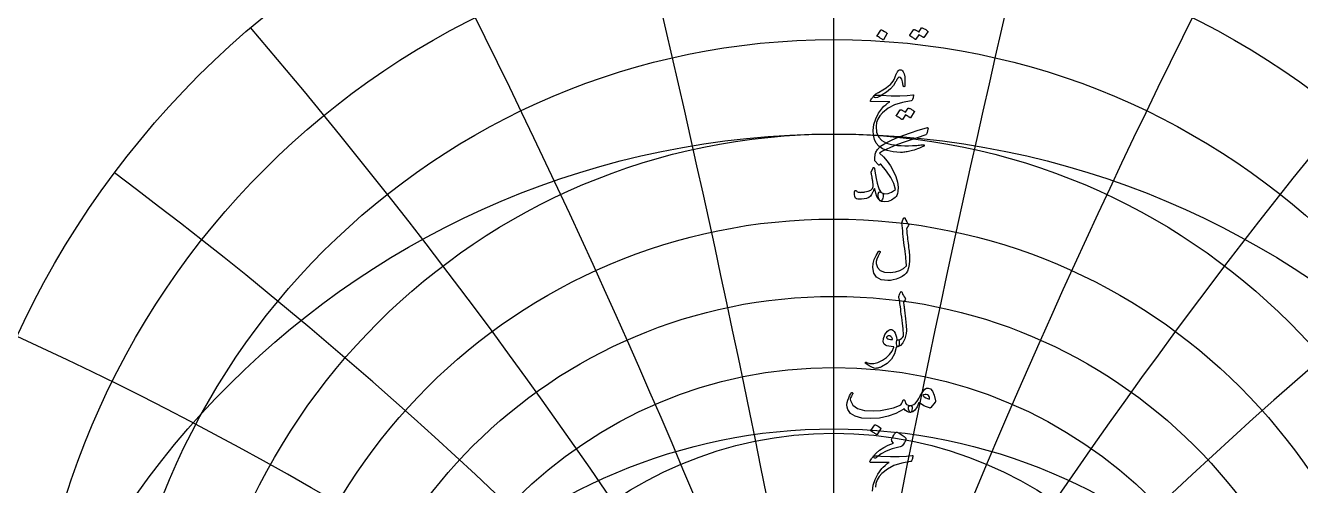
# Model space of a CAD drawing. Header units: millimetres. Extents: x -68 to 68, y -68 to 78.
# Drawn here: x -37.6 to 21.7, y 23.4 to 44.8 of the extents above; entities that cross this region are included whole.
import ezdxf

# ---------------------------------------------------------------- set-up
doc = ezdxf.new("R2010")
doc.units = ezdxf.units.MM
for name, color, linetype in [('CUT_OUTER', 1, 'Continuous'), ('ENGRAVE', 7, 'Continuous'), ('ENGRAVE_FINE', 8, 'Continuous'), ('GUIDE', 3, 'Continuous'), ('TEXT', 5, 'Continuous')]:
    doc.layers.add(name, color=color, linetype=linetype)

msp = doc.modelspace()

# ---------------------------------------------------------------- linework, layer by layer
at = {"layer": 'CUT_OUTER'}
msp.add_arc((-0.006, 0.005), 67.493, 122.51534, 146.25067, dxfattribs=at)
at = {"layer": 'ENGRAVE'}
msp.add_lwpolyline([(0, -60.75), (0, 60.75)], dxfattribs=at)
for centre, radius in [((0, 0), 60.75), ((0, 12.921), 41.813), ((0, 11.641), 37.466), ((0, 10.603), 33.562), ((0, 0), 39.766), ((0, 9.752), 30.014), ((0, 9.05), 26.755), ((0, 8.469), 23.733), ((0, 7.986), 20.906), ((0, 0), 26.031), ((0, 7.585), 18.24)]:
    msp.add_circle(centre, radius, dxfattribs=at)
at = {"layer": 'ENGRAVE_FINE'}
for centre, radius, start, end in [((-729.817, -122.388), 741.076, 7.274138, 13.732743), ((-729.817, -122.388), 741.076, 7.274138, 13.732743), ((729.817, -122.388), 741.076, 166.267257, 172.725862), ((729.817, -122.388), 741.076, 166.267257, 172.725862), ((-353.563, -122.388), 376.254, 14.60069, 27.2831), ((-353.563, -122.388), 376.254, 14.60069, 27.2831), ((353.563, -122.388), 376.254, 152.7169, 165.39931), ((353.563, -122.388), 376.254, 152.7169, 165.39931), ((-222.892, -122.388), 257.373, 22.0327, 40.48799), ((-222.892, -122.388), 257.373, 22.0327, 40.48799), ((222.892, -122.388), 257.373, 139.51201, 157.9673), ((222.892, -122.388), 257.373, 139.51201, 157.9673), ((-153.363, -122.388), 200.201, 29.62447, 53.21826), ((-153.363, -122.388), 200.201, 29.62447, 53.21826), ((153.363, -122.388), 200.201, 126.78174, 150.37553), ((153.363, -122.388), 200.201, 126.78174, 150.37553), ((-107.981, -122.388), 167.988, 37.43197, 65.38611), ((-107.981, -122.388), 167.988, 37.43197, 65.38611), ((107.981, -122.388), 167.988, 114.61389, 142.56803), ((107.981, -122.388), 167.988, 114.61389, 142.56803)]:
    msp.add_arc(centre, radius, start, end, dxfattribs=at)
at = {"layer": 'GUIDE'}
msp.add_circle((0, 0), 61.763, dxfattribs=at)
at = {"layer": 'TEXT'}
for points in [[(2.19, 44.606), (2.194, 44.61), (2.201, 44.613), (2.209, 44.614), (2.219, 44.613), (2.288, 44.585), (2.354, 44.55), (2.416, 44.509), (2.474, 44.462), (2.479, 44.455), (2.482, 44.448), (2.481, 44.44), (2.477, 44.433), (2.308, 44.16), (2.302, 44.154), (2.294, 44.152), (2.284, 44.156), (2.272, 44.164), (2.262, 44.171), (2.246, 44.182), (2.225, 44.196), (2.197, 44.214), (2.163, 44.236), (2.122, 44.261), (2.075, 44.289), (2.021, 44.322), (2.014, 44.327), (2.01, 44.333), (2.01, 44.338), (2.014, 44.343)], [(4.083, 44.706), (4.088, 44.711), (4.094, 44.713), (4.102, 44.714), (4.112, 44.713), (4.147, 44.7), (4.181, 44.686), (4.215, 44.67), (4.247, 44.652), (4.278, 44.633), (4.308, 44.613), (4.338, 44.59), (4.367, 44.566), (4.373, 44.559), (4.375, 44.551), (4.374, 44.543), (4.371, 44.534), (4.198, 44.261), (4.193, 44.257), (4.186, 44.257), (4.177, 44.261), (4.166, 44.268), (4.158, 44.275), (4.145, 44.284), (4.127, 44.295), (4.105, 44.309), (4.077, 44.326), (4.044, 44.346), (4.005, 44.368), (3.961, 44.394), (3.825, 44.182), (3.818, 44.175), (3.81, 44.174), (3.8, 44.177), (3.788, 44.185), (3.778, 44.193), (3.763, 44.203), (3.741, 44.218), (3.713, 44.236), (3.679, 44.257), (3.639, 44.282), (3.591, 44.311), (3.537, 44.343), (3.531, 44.349), (3.529, 44.354), (3.53, 44.36), (3.534, 44.365), (3.709, 44.627), (3.714, 44.632), (3.72, 44.634), (3.728, 44.635), (3.738, 44.634), (3.768, 44.625), (3.797, 44.613), (3.826, 44.6), (3.853, 44.586), (3.88, 44.57), (3.905, 44.553), (3.93, 44.535), (3.954, 44.516)], [(1.827, 41.508), (1.848, 41.533), (1.873, 41.557), (1.9, 41.582), (1.931, 41.606), (1.965, 41.631), (2.002, 41.655), (2.042, 41.68), (2.086, 41.705), (2.278, 41.819), (2.434, 41.919), (2.554, 42.006), (2.639, 42.079), (2.704, 42.151), (2.76, 42.227), (2.807, 42.307), (2.844, 42.391), (2.86, 42.434), (2.876, 42.474), (2.891, 42.512), (2.906, 42.548), (2.921, 42.581), (2.936, 42.612), (2.949, 42.64), (2.962, 42.664), (2.991, 42.707), (3.022, 42.737), (3.057, 42.755), (3.095, 42.761), (3.132, 42.755), (3.168, 42.737), (3.202, 42.707), (3.235, 42.664), (3.276, 42.567), (3.303, 42.427), (3.314, 42.244), (3.311, 42.018), (3.308, 41.997), (3.302, 41.983), (3.291, 41.974), (3.275, 41.971), (3.259, 41.974), (3.246, 41.984), (3.237, 41.999), (3.232, 42.021), (3.204, 42.194), (3.164, 42.318), (3.112, 42.392), (3.048, 42.417), (3.032, 42.414), (3.015, 42.405), (2.998, 42.39), (2.98, 42.37), (2.972, 42.358), (2.963, 42.343), (2.953, 42.324), (2.941, 42.303), (2.927, 42.279), (2.913, 42.253), (2.897, 42.223), (2.88, 42.19), (2.777, 42.022), (2.637, 41.865), (2.461, 41.72), (2.247, 41.587), (2.245, 41.585), (2.238, 41.581), (2.227, 41.575), (2.211, 41.565), (2.191, 41.553), (2.166, 41.538), (2.137, 41.521), (2.104, 41.5), (2.032, 41.468), (1.962, 41.459), (1.894, 41.472), (1.827, 41.508)], [(2.215, 41.569), (2.676, 41.553), (3.075, 41.551), (3.411, 41.563), (3.684, 41.59), (3.693, 41.591), (3.7, 41.591), (3.706, 41.589), (3.711, 41.585), (3.715, 41.58), (3.717, 41.574), (3.718, 41.566), (3.717, 41.558), (3.71, 41.525), (3.703, 41.495), (3.696, 41.468), (3.69, 41.443), (3.684, 41.421), (3.678, 41.402), (3.672, 41.385), (3.666, 41.371), (3.655, 41.349), (3.641, 41.332), (3.626, 41.322), (3.609, 41.317), (3.194, 41.242), (2.833, 41.124), (2.526, 40.964), (2.272, 40.76), (2.144, 40.614), (2.051, 40.459), (1.994, 40.296), (1.971, 40.124), (1.993, 39.855), (2.08, 39.635), (2.233, 39.465), (2.452, 39.345), (2.565, 39.308), (2.69, 39.278), (2.826, 39.255), (2.973, 39.237), (3.131, 39.225), (3.3, 39.22), (3.48, 39.22), (3.67, 39.226), (3.738, 39.23), (3.804, 39.234), (3.87, 39.239), (3.934, 39.244), (3.997, 39.25), (4.058, 39.256), (4.116, 39.262), (4.173, 39.269), (4.19, 39.27), (4.203, 39.266), (4.21, 39.256), (4.213, 39.241), (4.211, 39.223), (4.207, 39.209), (4.2, 39.2), (4.191, 39.194), (4.089, 39.151), (3.993, 39.112), (3.903, 39.077), (3.817, 39.047), (3.738, 39.02), (3.664, 38.996), (3.596, 38.977), (3.534, 38.96), (3.475, 38.948), (3.418, 38.938), (3.363, 38.929), (3.309, 38.921), (3.256, 38.915), (3.205, 38.911), (3.155, 38.909), (3.106, 38.91), (2.771, 38.936), (2.492, 38.993), (2.268, 39.08), (2.1, 39.197), (1.977, 39.344), (1.891, 39.516), (1.842, 39.713), (1.831, 39.934), (1.866, 40.208), (1.95, 40.475), (2.083, 40.733), (2.265, 40.983), (2.336, 41.059), (2.417, 41.131), (2.507, 41.201), (2.607, 41.267), (1.737, 41.274), (1.716, 41.283), (1.708, 41.299), (1.711, 41.323), (1.726, 41.353), (1.756, 41.398), (1.782, 41.438), (1.806, 41.473), (1.827, 41.504), (1.845, 41.53), (1.861, 41.552), (1.874, 41.568), (1.884, 41.579), (1.908, 41.581), (1.971, 41.58), (2.073, 41.576), (2.215, 41.569)], [(3.462, 40.969), (3.466, 40.973), (3.472, 40.976), (3.481, 40.977), (3.49, 40.976), (3.526, 40.963), (3.56, 40.948), (3.593, 40.932), (3.625, 40.915), (3.656, 40.896), (3.687, 40.875), (3.716, 40.853), (3.745, 40.829), (3.751, 40.821), (3.753, 40.813), (3.753, 40.805), (3.749, 40.796), (3.577, 40.523), (3.572, 40.52), (3.565, 40.52), (3.556, 40.523), (3.544, 40.53), (3.536, 40.537), (3.524, 40.546), (3.506, 40.558), (3.483, 40.572), (3.455, 40.588), (3.422, 40.608), (3.384, 40.631), (3.34, 40.656), (3.203, 40.444), (3.197, 40.438), (3.189, 40.436), (3.179, 40.439), (3.167, 40.448), (3.157, 40.455), (3.141, 40.466), (3.119, 40.48), (3.092, 40.498), (3.058, 40.52), (3.017, 40.545), (2.97, 40.574), (2.916, 40.606), (2.91, 40.611), (2.907, 40.617), (2.908, 40.622), (2.912, 40.627), (3.088, 40.89), (3.092, 40.894), (3.099, 40.897), (3.107, 40.898), (3.117, 40.897), (3.147, 40.887), (3.176, 40.876), (3.204, 40.863), (3.232, 40.848), (3.258, 40.833), (3.284, 40.816), (3.308, 40.797), (3.332, 40.778)], [(4.32, 40.062), (4.357, 40.069), (4.38, 40.059), (4.389, 40.034), (4.385, 39.994), (4.345, 39.836), (4.333, 39.795), (4.319, 39.764), (4.301, 39.741), (4.281, 39.728), (3.876, 39.595), (3.51, 39.471), (3.183, 39.354), (2.894, 39.245), (2.644, 39.143), (2.434, 39.048), (2.263, 38.961), (2.132, 38.88), (2.316, 38.7), (2.484, 38.503), (2.636, 38.287), (2.772, 38.054), (2.896, 37.782), (2.973, 37.529), (3.003, 37.296), (2.987, 37.084), (2.963, 36.988), (2.933, 36.909), (2.898, 36.848), (2.858, 36.803), (2.69, 36.688), (2.527, 36.62), (2.37, 36.599), (2.219, 36.624), (2.153, 36.657), (2.105, 36.712), (2.074, 36.787), (2.06, 36.882), (2.061, 36.959), (2.074, 37.015), (2.099, 37.052), (2.136, 37.069), (2.155, 37.068), (2.178, 37.062), (2.207, 37.05), (2.24, 37.033), (2.378, 36.986), (2.529, 36.995), (2.694, 37.062), (2.872, 37.184), (2.794, 37.456), (2.655, 37.742), (2.456, 38.043), (2.197, 38.359), (2.19, 38.364), (2.182, 38.365), (2.173, 38.362), (2.165, 38.355), (2.125, 38.323), (2.116, 38.316), (2.106, 38.315), (2.096, 38.318), (2.086, 38.327), (1.913, 38.521), (1.909, 38.535), (1.908, 38.569), (1.909, 38.622), (1.913, 38.693), (1.92, 38.769), (1.929, 38.831), (1.941, 38.88), (1.956, 38.916), (1.982, 38.961), (2.008, 39.003), (2.035, 39.042), (2.062, 39.078), (2.09, 39.11), (2.119, 39.14), (2.149, 39.168), (2.179, 39.193), (2.326, 39.288), (2.507, 39.387), (2.723, 39.49), (2.973, 39.597), (3.258, 39.707), (3.578, 39.822), (3.932, 39.94), (4.32, 40.062)], [(2.139, 36.667), (2.07, 36.74), (2.007, 36.854), (1.953, 37.009), (1.906, 37.206), (1.899, 37.227), (1.891, 37.231), (1.88, 37.217), (1.866, 37.184), (1.855, 37.154), (1.843, 37.123), (1.831, 37.094), (1.818, 37.064), (1.804, 37.034), (1.79, 37.005), (1.776, 36.976), (1.762, 36.947), (1.702, 36.868), (1.624, 36.807), (1.526, 36.764), (1.41, 36.739), (1.297, 36.727), (1.202, 36.724), (1.125, 36.731), (1.065, 36.746), (1.012, 36.783), (0.979, 36.852), (0.966, 36.952), (0.972, 37.084), (0.977, 37.106), (0.984, 37.122), (0.995, 37.133), (1.008, 37.138), (1.023, 37.138), (1.035, 37.135), (1.044, 37.129), (1.051, 37.12), (1.071, 37.091), (1.1, 37.07), (1.138, 37.057), (1.184, 37.051), (1.21, 37.05), (1.238, 37.049), (1.268, 37.05), (1.301, 37.051), (1.335, 37.053), (1.37, 37.057), (1.407, 37.061), (1.446, 37.066), (1.607, 37.1), (1.726, 37.154), (1.804, 37.226), (1.841, 37.317), (1.839, 37.337), (1.837, 37.359), (1.835, 37.385), (1.832, 37.414), (1.829, 37.446), (1.825, 37.482), (1.819, 37.522), (1.812, 37.565), (1.806, 37.609), (1.799, 37.651), (1.793, 37.691), (1.787, 37.728), (1.782, 37.764), (1.776, 37.798), (1.769, 37.83), (1.762, 37.86), (1.752, 37.917), (1.747, 37.963), (1.747, 37.998), (1.752, 38.021), (1.827, 38.187), (1.833, 38.194), (1.84, 38.2), (1.849, 38.203), (1.859, 38.205), (1.869, 38.203), (1.877, 38.197), (1.883, 38.188), (1.888, 38.176), (1.911, 38.035), (1.94, 37.872), (1.976, 37.687), (2.017, 37.479), (2.059, 37.315), (2.111, 37.186), (2.171, 37.092), (2.24, 37.033), (2.265, 37.013), (2.283, 36.983), (2.294, 36.944), (2.298, 36.897), (2.294, 36.833), (2.282, 36.776), (2.263, 36.726), (2.236, 36.681), (2.217, 36.66), (2.194, 36.651), (2.168, 36.653), (2.139, 36.667)], [(3.253, 35.84), (3.26, 35.851), (3.268, 35.859), (3.277, 35.864), (3.289, 35.865), (3.301, 35.864), (3.311, 35.857), (3.319, 35.847), (3.325, 35.833), (3.358, 35.751), (3.394, 35.68), (3.432, 35.62), (3.472, 35.571), (3.484, 35.553), (3.488, 35.533), (3.482, 35.51), (3.469, 35.485), (3.46, 35.472), (3.452, 35.46), (3.444, 35.449), (3.437, 35.438), (3.429, 35.428), (3.423, 35.418), (3.417, 35.41), (3.411, 35.402), (3.402, 35.388), (3.395, 35.371), (3.391, 35.352), (3.39, 35.33), (3.394, 35.268), (3.4, 35.2), (3.407, 35.127), (3.415, 35.048), (3.424, 34.964), (3.435, 34.873), (3.446, 34.778), (3.458, 34.676), (3.472, 34.575), (3.484, 34.48), (3.494, 34.391), (3.503, 34.308), (3.51, 34.231), (3.517, 34.159), (3.522, 34.093), (3.526, 34.033), (3.531, 33.855), (3.516, 33.686), (3.482, 33.526), (3.429, 33.376), (3.377, 33.288), (3.297, 33.206), (3.189, 33.131), (3.052, 33.063), (2.904, 33.007), (2.765, 32.967), (2.634, 32.944), (2.513, 32.937), (2.209, 32.979), (1.992, 33.094), (1.861, 33.281), (1.816, 33.541), (1.832, 33.735), (1.883, 33.925), (1.968, 34.11), (2.089, 34.292), (2.098, 34.303), (2.108, 34.309), (2.118, 34.311), (2.129, 34.31), (2.14, 34.306), (2.148, 34.3), (2.154, 34.293), (2.157, 34.285), (2.16, 34.272), (2.159, 34.261), (2.156, 34.249), (2.15, 34.238), (2.068, 34.078), (2.011, 33.941), (1.98, 33.828), (1.974, 33.739), (2.034, 33.547), (2.164, 33.413), (2.363, 33.337), (2.632, 33.318), (2.874, 33.344), (3.08, 33.405), (3.249, 33.501), (3.383, 33.631), (3.38, 33.694), (3.375, 33.767), (3.368, 33.851), (3.359, 33.945), (3.348, 34.05), (3.334, 34.167), (3.318, 34.294), (3.3, 34.432), (3.282, 34.575), (3.266, 34.715), (3.25, 34.853), (3.235, 34.989), (3.222, 35.123), (3.209, 35.254), (3.198, 35.383), (3.189, 35.51), (3.174, 35.632), (3.175, 35.646), (3.177, 35.659), (3.18, 35.671), (3.185, 35.682)], [(3.036, 32.228), (3.06, 32.287), (3.079, 32.334), (3.092, 32.368), (3.1, 32.39), (3.107, 32.404), (3.115, 32.414), (3.125, 32.42), (3.136, 32.422), (3.15, 32.42), (3.161, 32.413), (3.17, 32.402), (3.176, 32.386), (3.206, 32.309), (3.242, 32.24), (3.283, 32.178), (3.33, 32.124), (3.344, 32.107), (3.348, 32.087), (3.342, 32.066), (3.327, 32.042), (3.248, 31.93), (3.253, 31.88), (3.259, 31.831), (3.264, 31.783), (3.269, 31.736), (3.275, 31.69), (3.28, 31.645), (3.286, 31.6), (3.291, 31.556), (3.341, 31.153), (3.371, 30.838), (3.382, 30.611), (3.374, 30.471), (3.306, 30.219), (3.217, 30.032), (3.108, 29.912), (2.978, 29.857), (2.975, 29.857), (2.971, 29.857), (2.968, 29.857), (2.964, 29.857), (2.943, 29.877), (2.929, 29.924), (2.923, 29.996), (2.925, 30.094), (2.928, 30.131), (2.938, 30.157), (2.955, 30.174), (2.978, 30.18), (3.07, 30.199), (3.145, 30.232), (3.206, 30.279), (3.251, 30.342), (3.248, 30.417), (3.243, 30.503), (3.235, 30.599), (3.224, 30.705), (3.212, 30.821), (3.197, 30.947), (3.18, 31.082), (3.162, 31.226), (3.144, 31.368), (3.128, 31.495), (3.114, 31.609), (3.1, 31.707), (3.089, 31.792), (3.08, 31.862), (3.073, 31.918), (3.068, 31.959), (3.032, 32.164), (3.031, 32.184), (3.031, 32.201), (3.033, 32.216), (3.036, 32.228)], [(2.906, 29.818), (2.822, 29.522), (2.681, 29.274), (2.483, 29.075), (2.228, 28.923), (2.192, 28.908), (2.156, 28.894), (2.122, 28.882), (2.087, 28.871), (2.054, 28.862), (2.021, 28.855), (1.989, 28.85), (1.958, 28.848), (1.881, 28.859), (1.778, 28.899), (1.651, 28.968), (1.498, 29.067), (1.482, 29.081), (1.472, 29.095), (1.469, 29.108), (1.473, 29.121), (1.482, 29.131), (1.493, 29.135), (1.507, 29.134), (1.523, 29.128), (1.682, 29.076), (1.86, 29.077), (2.058, 29.128), (2.274, 29.232), (2.451, 29.352), (2.598, 29.493), (2.713, 29.656), (2.799, 29.839), (2.798, 29.846), (2.796, 29.851), (2.793, 29.855), (2.788, 29.857), (2.664, 29.864), (2.559, 29.879), (2.472, 29.9), (2.404, 29.929), (2.351, 29.974), (2.317, 30.035), (2.304, 30.114), (2.31, 30.209), (2.312, 30.222), (2.315, 30.235), (2.317, 30.248), (2.321, 30.261), (2.325, 30.275), (2.329, 30.29), (2.334, 30.305), (2.339, 30.321), (2.381, 30.423), (2.432, 30.508), (2.493, 30.576), (2.562, 30.626), (2.632, 30.653), (2.697, 30.653), (2.756, 30.625), (2.809, 30.569), (2.856, 30.49), (2.891, 30.4), (2.915, 30.296), (2.928, 30.18), (2.935, 30.181), (2.942, 30.181), (2.949, 30.181), (2.955, 30.182), (2.961, 30.183), (2.968, 30.184), (2.975, 30.184), (2.982, 30.184), (3.006, 30.179), (3.025, 30.163), (3.039, 30.138), (3.047, 30.102), (3.05, 30.062), (3.049, 30.021), (3.045, 29.981), (3.036, 29.94), (3.024, 29.904), (3.012, 29.878), (2.998, 29.862), (2.982, 29.857), (2.914, 29.857), (2.913, 29.851), (2.912, 29.842), (2.91, 29.831), (2.906, 29.818)], [(2.734, 30.22), (2.696, 30.286), (2.655, 30.332), (2.61, 30.36), (2.562, 30.367), (2.533, 30.36), (2.507, 30.348), (2.484, 30.331), (2.465, 30.31), (2.458, 30.299), (2.457, 30.287), (2.462, 30.273), (2.472, 30.26), (2.509, 30.227), (2.562, 30.205), (2.633, 30.193), (2.72, 30.191), (2.729, 30.193), (2.734, 30.198), (2.736, 30.207), (2.734, 30.22)], [(4.397, 27.932), (4.51, 27.892), (4.603, 27.78), (4.677, 27.594), (4.732, 27.336), (4.734, 27.317), (4.732, 27.301), (4.728, 27.287), (4.721, 27.275), (4.523, 27.027), (4.51, 27.012), (4.494, 27.003), (4.475, 26.999), (4.455, 27.002), (4.321, 27.048), (4.194, 27.106), (4.076, 27.177), (3.966, 27.26), (3.878, 27.055), (3.78, 26.907), (3.675, 26.819), (3.56, 26.79), (3.548, 26.794), (3.534, 26.809), (3.521, 26.832), (3.506, 26.865), (3.485, 26.947), (3.477, 27.012), (3.483, 27.062), (3.503, 27.095), (3.515, 27.103), (3.528, 27.109), (3.543, 27.112), (3.56, 27.113), (3.642, 27.127), (3.722, 27.165), (3.8, 27.228), (3.877, 27.314), (3.91, 27.365), (3.96, 27.447), (4.027, 27.562), (4.11, 27.709), (4.175, 27.807), (4.245, 27.877), (4.319, 27.918), (4.397, 27.932)], [(0.819, 27.702), (0.832, 27.716), (0.845, 27.722), (0.859, 27.72), (0.873, 27.709), (0.884, 27.696), (0.887, 27.681), (0.884, 27.664), (0.873, 27.645), (0.818, 27.56), (0.783, 27.481), (0.768, 27.409), (0.772, 27.343), (0.885, 27.126), (1.104, 26.975), (1.429, 26.889), (1.861, 26.869), (2.182, 26.892), (2.489, 26.942), (2.783, 27.016), (3.065, 27.117), (3.114, 27.146), (3.155, 27.191), (3.188, 27.252), (3.212, 27.329), (3.22, 27.351), (3.233, 27.366), (3.252, 27.374), (3.277, 27.375), (3.294, 27.368), (3.306, 27.353), (3.314, 27.33), (3.316, 27.3), (3.333, 27.225), (3.38, 27.169), (3.457, 27.132), (3.564, 27.113), (3.603, 27.105), (3.629, 27.083), (3.642, 27.047), (3.643, 26.998), (3.63, 26.907), (3.612, 26.842), (3.591, 26.803), (3.564, 26.79), (3.485, 26.8), (3.41, 26.831), (3.34, 26.883), (3.273, 26.955), (3.267, 26.958), (3.258, 26.956), (3.244, 26.949), (3.226, 26.937), (2.891, 26.748), (2.526, 26.614), (2.13, 26.533), (1.703, 26.506), (1.309, 26.533), (1.002, 26.614), (0.784, 26.748), (0.654, 26.937), (0.624, 27.042), (0.614, 27.15), (0.624, 27.26), (0.654, 27.372), (0.694, 27.476), (0.735, 27.566), (0.776, 27.641), (0.819, 27.702)], [(4.139, 27.58), (4.206, 27.524), (4.282, 27.478), (4.368, 27.441), (4.462, 27.415), (4.457, 27.486), (4.438, 27.543), (4.405, 27.588), (4.358, 27.62), (4.304, 27.636), (4.249, 27.635), (4.194, 27.616), (4.139, 27.58)], [(1.908, 26.211), (1.912, 26.216), (1.919, 26.218), (1.927, 26.219), (1.937, 26.218), (2.006, 26.19), (2.072, 26.156), (2.134, 26.115), (2.192, 26.068), (2.197, 26.061), (2.2, 26.053), (2.199, 26.046), (2.195, 26.039), (2.026, 25.766), (2.02, 25.759), (2.012, 25.758), (2.002, 25.761), (1.99, 25.77), (1.98, 25.777), (1.964, 25.787), (1.943, 25.802), (1.915, 25.82), (1.881, 25.841), (1.84, 25.866), (1.793, 25.895), (1.739, 25.927), (1.732, 25.933), (1.728, 25.938), (1.728, 25.944), (1.732, 25.949)], [(3.032, 25.178), (2.718, 25.096), (2.441, 24.991), (2.201, 24.861), (1.998, 24.708), (1.966, 24.684), (1.937, 24.671), (1.911, 24.668), (1.886, 24.675), (1.858, 24.709), (1.862, 24.757), (1.899, 24.819), (1.969, 24.894), (2.134, 25.031), (2.324, 25.155), (2.538, 25.265), (2.777, 25.361), (2.709, 25.462), (2.696, 25.487), (2.69, 25.512), (2.691, 25.538), (2.698, 25.563), (2.746, 25.659), (2.791, 25.738), (2.831, 25.8), (2.867, 25.846), (2.89, 25.868), (2.913, 25.88), (2.935, 25.881), (2.957, 25.872), (3.083, 25.8), (3.189, 25.733), (3.276, 25.671), (3.341, 25.613), (3.354, 25.594), (3.36, 25.571), (3.359, 25.542), (3.352, 25.509), (3.329, 25.456), (3.292, 25.393), (3.241, 25.318), (3.176, 25.232), (3.159, 25.219), (3.129, 25.206), (3.087, 25.192), (3.032, 25.178)]]:
    msp.add_lwpolyline(points, close=True, dxfattribs=at)
msp.add_lwpolyline([(1.8, 23.127), (1.835, 23.401), (1.919, 23.668), (2.053, 23.926), (2.235, 24.176), (2.306, 24.252), (2.386, 24.324), (2.477, 24.393), (2.576, 24.46), (1.707, 24.467), (1.686, 24.476), (1.677, 24.492), (1.68, 24.515), (1.696, 24.546), (1.725, 24.59), (1.752, 24.63), (1.775, 24.666), (1.796, 24.697), (1.815, 24.723), (1.831, 24.744), (1.843, 24.761), (1.854, 24.772), (1.877, 24.774), (1.94, 24.773), (2.042, 24.769), (2.184, 24.761), (2.184, 24.761), (2.645, 24.745), (3.044, 24.744), (3.38, 24.756), (3.654, 24.783), (3.662, 24.784), (3.67, 24.784), (3.676, 24.781), (3.681, 24.778), (3.684, 24.773), (3.687, 24.766), (3.687, 24.759), (3.686, 24.751), (3.679, 24.718), (3.672, 24.688), (3.666, 24.66), (3.659, 24.636), (3.653, 24.614), (3.647, 24.594), (3.641, 24.578), (3.636, 24.564), (3.624, 24.542), (3.611, 24.525), (3.595, 24.515), (3.578, 24.51), (3.163, 24.435), (2.802, 24.317), (2.495, 24.156), (2.242, 23.953), (2.114, 23.807), (2.021, 23.652), (1.963, 23.489), (1.94, 23.317)], dxfattribs=at)

doc.saveas('drawing.dxf')
